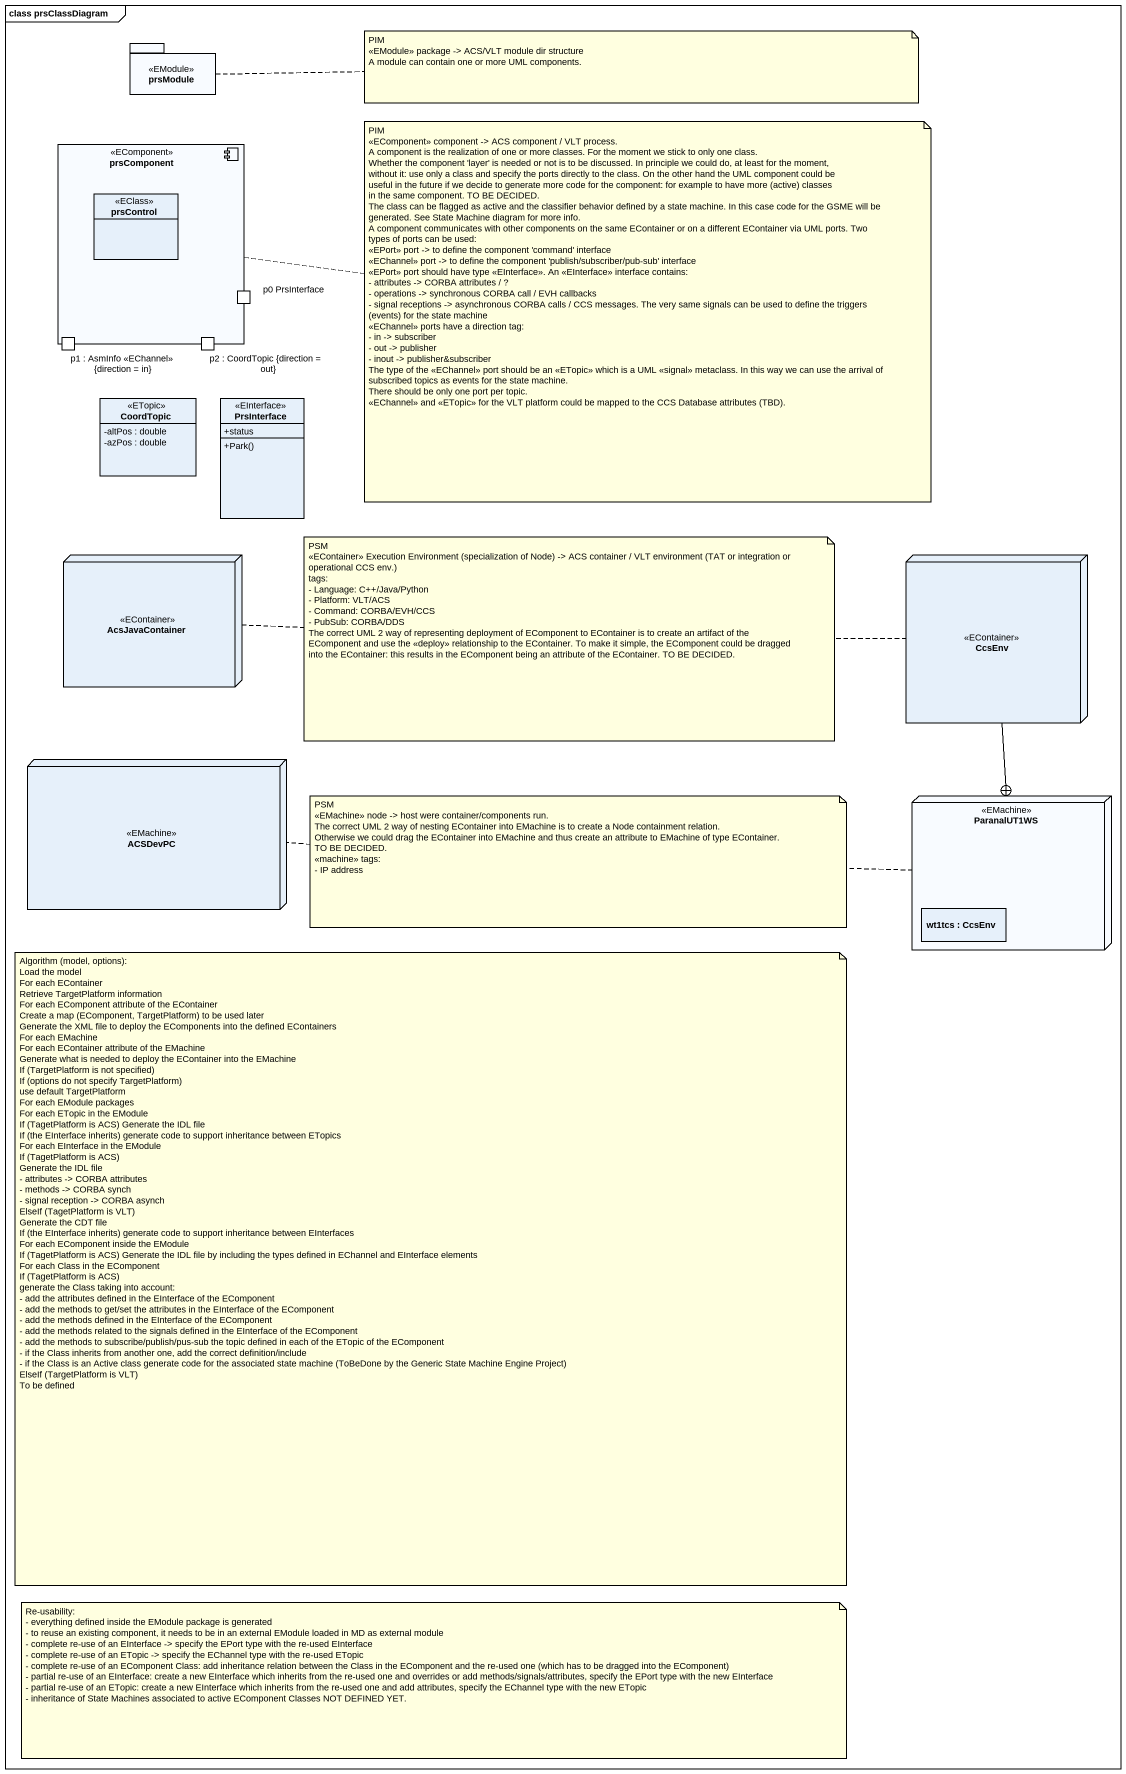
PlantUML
@startuml
mainframe class prsClassDiagram
allowmixing
hide circle
hide empty members
skinparam classAttributeIconSize 0
package prsModule <<EModule>> {
}
component prsComponent <<EComponent>> {
  class prsControl <<EClass>>
  port "p0 PrsInterface" as p0_PrsInterface
  port "p1 : AsmInfo <<EChannel>> {direction = in}" as p1_AsmInfo_EChannel
  port "p2 : CoordTopic {direction = out}" as p2_CoordTopic_direction_out
}
class CoordTopic <<ETopic>> {
  -altPos : double
  -azPos : double
}
interface PrsInterface <<EInterface>> {
  +status
  +Park()
}
node AcsJavaContainer <<EContainer>>
node CcsEnv <<EContainer>>
node ACSDevPC <<EMachine>>
node ParanalUT1WS <<EMachine>> {
  rectangle "wt1tcs : CcsEnv" as wt1tcs
}
CcsEnv --+ ParanalUT1WS
note right of prsModule
  PIM
  <<EModule>> package -> ACS/VLT module dir structure
  A module can contain one or more UML components.
end note
note right of prsComponent
  PIM
  <<EComponent>> component -> ACS component / VLT process.
  A component is the realization of one or more classes. For the moment we stick to only one class.
  Whether the component 'layer' is needed or not is to be discussed. In principle we could do, at least for the moment,
  without it: use only a class and specify the ports directly to the class. On the other hand the UML component could be
  useful in the future if we decide to generate more code for the component: for example to have more (active) classes
  in the same component. TO BE DECIDED.
  The class can be flagged as active and the classifier behavior defined by a state machine. In this case code for the GSME will be generated. See State Machine diagram for more info.
  A component communicates with other components on the same EContainer or on a different EContainer via UML ports. Two types of ports can be used:
  <<EPort>> port -> to define the component 'command' interface
  <<EChannel>> port -> to define the component 'publish/subscriber/pub-sub' interface
  <<EPort>> port should have type <<EInterface>>. An <<EInterface>> interface contains:
  - attributes -> CORBA attributes / ?
  - operations -> synchronous CORBA call / EVH callbacks
  - signal receptions -> asynchronous CORBA calls / CCS messages. The very same signals can be used to define the triggers (events) for the state machine
  <<EChannel>> ports have a direction tag:
  - in -> subscriber
  - out -> publisher
  - inout -> publisher&subscriber
  The type of the <<EChannel>> port should be an <<ETopic>> which is a UML <<signal>> metaclass. In this way we can use the arrival of subscribed topics as events for the state machine.
  There should be only one port per topic.
  <<EChannel>> and <<ETopic>> for the VLT platform could be mapped to the CCS Database attributes (TBD).
end note
note as N3
  PSM
  <<EContainer>> Execution Environment (specialization of Node) -> ACS container / VLT environment (TAT or integration or operational CCS env.)
  tags:
  - Language: C++/Java/Python
  - Platform: VLT/ACS
  - Command: CORBA/EVH/CCS
  - PubSub: CORBA/DDS
  The correct UML 2 way of representing deployment of EComponent to EContainer is to create an artifact of the EComponent and use the <<deploy>> relationship to the EContainer. To make it simple, the EComponent could be dragged into the EContainer: this results in the EComponent being an attribute of the EContainer. TO BE DECIDED.
end note
N3 .. AcsJavaContainer
N3 .. CcsEnv
note as N4
  PSM
  <<EMachine>> node -> host were container/components run.
  The correct UML 2 way of nesting EContainer into EMachine is to create a Node containment relation.
  Otherwise we could drag the EContainer into EMachine and thus create an attribute to EMachine of type EContainer.
  TO BE DECIDED.
  <<machine>> tags:
  - IP address
end note
N4 .. ACSDevPC
N4 .. ParanalUT1WS
note as N5
  Algorithm (model, options):
  Load the model
  For each EContainer
  Retrieve TargetPlatform information
  For each EComponent attribute of the EContainer
  Create a map (EComponent, TargetPlatform) to be used later
  Generate the XML file to deploy the EComponents into the defined EContainers
  For each EMachine
  For each EContainer attribute of the EMachine
  Generate what is needed to deploy the EContainer into the EMachine
  If (TargetPlatform is not specified)
  If (options do not specify TargetPlatform)
  use default TargetPlatform
  For each EModule packages
  For each ETopic in the EModule
  If (TagetPlatform is ACS) Generate the IDL file
  If (the EInterface inherits) generate code to support inheritance between ETopics
  For each EInterface in the EModule
  If (TagetPlatform is ACS)
  Generate the IDL file
  - attributes -> CORBA attributes
  - methods -> CORBA synch
  - signal reception -> CORBA asynch
  ElseIf (TagetPlatform is VLT)
  Generate the CDT file
  If (the EInterface inherits) generate code to support inheritance between EInterfaces
  For each EComponent inside the EModule
  If (TagetPlatform is ACS) Generate the IDL file by including the types defined in EChannel and EInterface elements
  For each Class in the EComponent
  If (TagetPlatform is ACS)
  generate the Class taking into account:
  - add the attributes defined in the EInterface of the EComponent
  - add the methods to get/set the attributes in the EInterface of the EComponent
  - add the methods defined in the EInterface of the EComponent
  - add the methods related to the signals defined in the EInterface of the EComponent
  - add the methods to subscribe/publish/pus-sub the topic defined in each of the ETopic of the EComponent
  - if the Class inherits from another one, add the correct definition/include
  - if the Class is an Active class generate code for the associated state machine (ToBeDone by the Generic State Machine Engine Project)
  ElseIf (TargetPlatform is VLT)
  To be defined
end note
note as N6
  Re-usability:
  - everything defined inside the EModule package is generated
  - to reuse an existing component, it needs to be in an external EModule loaded in MD as external module
  - complete re-use of an EInterface -> specify the EPort type with the re-used EInterface
  - complete re-use of an ETopic -> specify the EChannel type with the re-used ETopic
  - complete re-use of an EComponent Class: add inheritance relation between the Class in the EComponent and the re-used one (which has to be dragged into the EComponent)
  - partial re-use of an EInterface: create a new EInterface which inherits from the re-used one and overrides or add methods/signals/attributes, specify the EPort type with the new EInterface
  - partial re-use of an ETopic: create a new EInterface which inherits from the re-used one and add attributes, specify the EChannel type with the new ETopic
  - inheritance of State Machines associated to active EComponent Classes NOT DEFINED YET.
end note
@enduml
